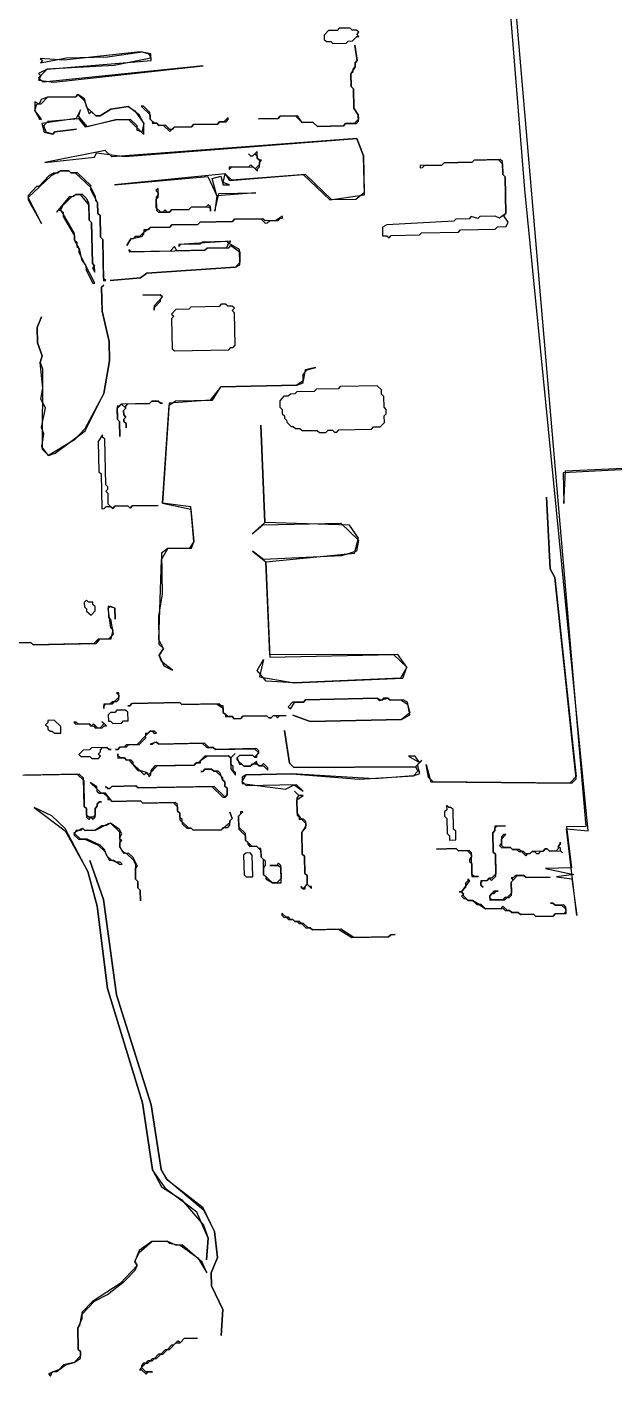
# Model space of a CAD drawing. Header units: inches. Extents: x 0 to 115, y 0 to 66.
# Drawn here: x 68.82 to 85.16, y 0.29 to 37.83 of the extents above; entities that cross this region are included whole.
import ezdxf

# ---------------------------------------------------------------- set-up
doc = ezdxf.new("R2010")
doc.units = ezdxf.units.IN

msp = doc.modelspace()

# ---------------------------------------------------------------- linework, layer by layer
for points in [[(80.067, 65.702), (84.379, 15.589), (83.835, 15.577), (83.98, 14.432), (83.255, 14.417), (84.044, 14.253), (83.562, 14.182), (83.986, 14.13), (84.129, 13.106), (83.837, 15.517), (84.442, 15.469), (82.678, 33.315)], [(106.516, 63.356), (115.07, 27.046), (83.75, 25.423), (83.768, 24.577), (83.809, 25.484), (115.013, 26.923)], [(77.091, 37.608), (77.093, 37.487), (77.155, 37.428), (77.276, 37.43), (77.337, 37.371), (77.7, 37.379), (77.759, 37.44), (77.88, 37.443), (77.998, 37.566), (78.058, 37.567), (77.997, 37.627), (78.056, 37.688), (77.994, 37.747), (77.873, 37.745), (77.812, 37.804), (77.51, 37.798), (77.451, 37.736), (77.209, 37.731)], [(77.943, 37.323), (78.012, 36.902), (77.953, 36.84), (77.955, 36.72), (77.838, 36.536), (77.846, 36.174), (77.908, 36.114), (77.919, 35.571), (78.043, 35.392), (78.046, 35.272), (77.928, 35.148), (77.686, 35.143), (77.627, 35.082), (76.902, 35.066), (76.779, 35.185), (76.477, 35.178), (76.353, 35.357), (75.87, 35.347), (75.81, 35.285), (75.267, 35.274), (75.81, 35.285), (75.87, 35.347), (76.292, 35.356), (76.477, 35.178), (76.779, 35.185), (76.902, 35.066), (77.627, 35.082), (77.686, 35.143), (77.988, 35.149), (78.047, 35.211), (78.043, 35.392), (77.919, 35.571), (77.908, 36.114), (77.846, 36.174), (77.838, 36.536), (77.897, 36.598), (77.896, 36.658), (77.955, 36.72), (77.953, 36.84), (78.012, 36.902)], [(73.726, 36.752), (69.265, 36.296), (69.141, 36.414), (69.378, 36.661), (72.273, 36.903), (72.269, 37.084), (71.966, 37.138), (69.856, 36.912), (69.19, 36.959), (69.252, 36.9), (69.193, 36.838), (69.915, 36.974), (71.062, 36.998), (72.026, 37.139), (72.208, 37.082), (72.271, 36.963), (71.249, 36.76), (69.378, 36.661), (69.139, 36.535), (69.2, 36.476), (69.143, 36.354), (69.567, 36.302)], [(69.034, 35.747), (69.04, 35.506), (69.165, 35.267), (69.226, 35.268), (69.04, 35.506), (69.096, 35.688), (69.217, 35.691), (69.394, 35.876), (70.179, 35.892), (70.238, 35.954), (70.423, 35.776), (70.552, 35.417), (70.611, 35.478), (70.734, 35.36), (70.855, 35.363), (71.153, 35.55), (71.635, 35.621), (71.819, 35.504), (72.068, 35.146), (72.012, 34.903), (71.89, 34.961), (71.888, 35.082), (71.703, 35.259), (71.28, 35.251), (70.499, 35.053), (70.251, 35.35), (70.308, 35.532), (70.192, 35.288), (69.228, 35.147), (69.294, 34.907), (69.537, 34.852), (69.596, 34.913), (70.198, 34.986), (69.596, 34.913), (69.537, 34.852), (69.354, 34.908), (69.29, 35.088), (69.408, 35.211), (70.252, 35.29), (70.439, 35.052), (71.28, 35.251), (71.642, 35.258), (72.074, 34.844), (72.068, 35.146), (71.942, 35.385), (71.635, 35.621), (71.153, 35.55), (70.855, 35.363), (70.734, 35.36), (70.488, 35.597), (70.422, 35.837), (70.238, 35.954), (70.179, 35.892), (69.394, 35.876), (69.214, 35.811), (69.156, 35.689)], [(71.997, 35.628), (72.244, 35.392), (72.246, 35.271), (72.308, 35.212), (72.309, 35.151), (72.43, 35.154), (72.492, 35.095), (72.612, 35.097), (72.797, 34.92), (72.916, 35.043), (73.399, 35.053), (73.458, 35.115), (74.122, 35.129), (74.181, 35.191), (74.362, 35.194), (74.422, 35.256), (74.42, 35.316), (74.302, 35.193), (74.181, 35.191), (74.122, 35.129), (73.458, 35.115), (73.399, 35.053), (72.916, 35.043), (72.857, 34.982), (72.796, 34.98), (72.673, 35.099), (72.492, 35.095), (72.43, 35.154), (72.37, 35.153), (72.246, 35.271), (72.243, 35.452), (72.058, 35.629)], [(78.211, 33.161), (78.188, 34.247), (77.997, 34.727), (71.181, 34.222), (70.996, 34.399), (69.311, 34.062), (70.698, 34.211), (70.756, 34.333), (71.543, 34.229), (77.997, 34.727), (78.188, 34.247), (78.21, 33.221), (77.972, 33.035), (77.308, 33.021), (76.568, 33.73), (74.517, 33.566), (74.332, 33.744), (71.258, 33.438), (73.851, 33.673), (74.103, 33.135), (74.052, 32.711), (74.163, 33.197), (75.189, 33.218), (74.103, 33.135), (73.973, 33.615), (74.213, 33.681), (74.278, 33.441), (74.459, 33.444), (74.277, 33.501), (74.332, 33.744), (74.457, 33.565), (76.508, 33.729), (77.247, 33.02)], [(75.351, 34.128), (75.291, 34.126), (75.229, 34.186), (75.226, 34.367), (75.107, 34.243), (75.047, 34.242), (74.985, 34.301), (75.047, 34.242), (75.107, 34.243), (75.166, 34.305), (75.228, 34.246), (75.229, 34.186), (75.291, 34.126), (75.293, 34.006), (75.175, 33.882), (75.052, 34.001), (74.993, 33.939), (74.449, 33.928), (74.451, 33.867), (74.51, 33.929), (75.114, 33.941), (75.237, 33.823), (75.236, 33.884), (75.295, 33.945), (75.292, 34.066)], [(69.559, 33.765), (69.44, 33.702), (69.144, 33.393), (69.084, 33.392), (68.847, 33.146), (68.85, 33.025), (69.226, 32.368), (68.849, 33.085), (69.5, 33.703), (69.739, 33.829), (69.981, 33.834), (70.042, 33.775), (70.163, 33.777), (70.595, 33.363), (70.721, 33.124), (70.723, 33.004), (70.785, 32.945), (70.791, 32.643), (70.853, 32.583), (70.865, 31.98), (70.927, 31.921), (70.951, 30.773), (71.011, 30.774), (70.95, 30.834), (70.927, 31.921), (70.865, 31.98), (70.853, 32.583), (70.791, 32.643), (70.785, 32.945), (70.596, 33.303), (70.593, 33.424), (70.224, 33.779), (70.042, 33.775), (69.981, 33.834), (69.739, 33.829), (69.68, 33.767)], [(82.058, 34.087), (81.996, 34.146), (81.272, 34.131), (81.213, 34.069), (80.428, 34.053), (80.369, 33.991), (79.765, 33.978), (79.766, 33.918), (79.826, 33.919), (79.885, 33.981), (80.369, 33.991), (80.428, 34.053), (81.213, 34.069), (81.272, 34.131), (81.936, 34.145), (82.059, 34.027), (82.066, 33.725), (82.127, 33.665), (82.149, 32.639), (81.97, 32.514), (81.848, 32.572), (81.425, 32.563), (81.366, 32.502), (81.184, 32.558), (81.125, 32.497), (80.762, 32.489), (80.703, 32.427), (78.833, 32.328), (78.713, 32.265), (78.718, 32.023), (78.839, 32.026), (78.901, 31.967), (78.96, 32.028), (79.745, 32.045), (79.804, 32.106), (80.83, 32.128), (80.89, 32.19), (81.856, 32.21), (81.915, 32.271), (82.156, 32.277), (82.214, 32.399), (82.09, 32.577), (82.149, 32.639), (82.127, 33.665), (82.066, 33.725)], [(70.176, 33.173), (70.297, 33.176), (70.544, 32.879), (70.553, 32.456), (70.615, 32.397), (70.639, 31.25), (70.701, 31.191), (70.642, 31.129), (70.704, 31.01), (70.701, 31.191), (70.639, 31.25), (70.615, 32.397), (70.553, 32.456), (70.543, 32.939), (70.48, 33.059), (70.357, 33.177), (70.176, 33.173), (70.117, 33.112), (69.996, 33.109), (69.642, 32.679), (69.702, 32.741), (69.824, 32.683), (69.826, 32.562), (70.139, 32.025), (70.142, 31.904), (70.204, 31.845), (70.206, 31.724), (70.268, 31.665), (70.335, 31.364), (70.459, 31.186), (70.462, 31.065), (70.65, 30.706), (70.711, 30.708), (70.27, 31.544), (70.268, 31.665), (70.142, 31.904), (70.138, 32.085), (69.762, 32.742), (69.82, 32.864), (70.056, 33.111)], [(72.409, 33.281), (72.47, 33.222), (72.472, 33.161), (72.413, 33.099), (72.42, 32.737), (72.482, 32.678), (72.784, 32.684), (72.843, 32.746), (73.326, 32.756), (73.385, 32.818), (73.868, 32.828), (73.93, 32.769), (73.931, 32.708), (73.929, 32.829), (73.867, 32.888), (73.808, 32.827), (73.385, 32.818), (73.326, 32.756), (72.843, 32.746), (72.784, 32.684), (72.723, 32.683), (72.662, 32.742), (72.603, 32.681), (72.542, 32.679), (72.419, 32.798), (72.414, 33.039), (72.473, 33.101), (72.468, 33.342)], [(75.928, 32.569), (75.749, 32.444), (75.447, 32.438), (75.386, 32.497), (74.6, 32.481), (74.541, 32.419), (73.636, 32.4), (73.576, 32.338), (72.852, 32.323), (72.793, 32.262), (72.249, 32.25), (72.19, 32.189), (72.069, 32.186), (72.071, 32.126), (71.952, 32.002), (71.832, 32), (71.772, 31.938), (71.712, 31.937), (71.595, 31.753), (71.712, 31.937), (72.013, 32.004), (72.072, 32.065), (72.071, 32.126), (72.249, 32.25), (72.793, 32.262), (72.852, 32.323), (73.576, 32.338), (73.636, 32.4), (74.541, 32.419), (74.6, 32.481), (75.325, 32.496), (75.448, 32.378), (75.509, 32.379), (75.568, 32.441), (75.809, 32.446), (75.869, 32.507), (75.929, 32.509)], [(74.739, 31.638), (74.433, 31.813), (74.492, 31.874), (73.044, 31.784), (73.046, 31.723), (73.105, 31.785), (73.648, 31.796), (73.707, 31.858), (74.372, 31.872), (74.433, 31.813), (74.375, 31.691), (73.832, 31.679), (73.773, 31.618), (72.988, 31.601), (72.925, 31.721), (72.807, 31.597), (71.72, 31.575), (71.658, 31.634), (71.659, 31.573), (73.773, 31.618), (73.832, 31.679), (74.436, 31.692), (74.495, 31.754), (74.74, 31.577), (74.747, 31.276), (74.628, 31.152), (72.155, 30.98), (71.976, 30.855), (71.132, 30.777), (71.976, 30.855), (72.155, 30.98), (74.628, 31.152), (74.748, 31.215)], [(70.954, 30.652), (70.894, 30.591), (70.908, 29.926), (71.107, 29.085), (71.119, 28.541), (70.956, 27.632), (70.433, 26.654), (70.138, 26.346), (69.422, 25.908), (69.236, 26.146), (69.288, 26.509), (69.224, 26.689), (69.334, 27.235), (69.208, 27.474), (69.262, 27.778), (69.186, 28.501), (69.243, 28.683), (69.114, 29.043), (69.106, 29.466), (69.22, 29.77), (69.106, 29.466), (69.114, 29.043), (69.243, 28.683), (69.186, 28.501), (69.25, 28.321), (69.237, 26.085), (69.422, 25.908), (69.602, 25.972), (70.434, 26.594), (70.956, 27.632), (71.119, 28.541), (71.107, 29.085), (70.908, 29.926), (70.894, 30.591)], [(72.047, 30.373), (72.53, 30.383), (72.592, 30.324), (72.355, 30.078), (72.358, 29.957), (72.356, 30.017), (72.534, 30.202), (72.532, 30.263), (72.592, 30.324), (72.53, 30.383)], [(74.592, 30.004), (74.53, 30.063), (74.41, 30.06), (74.348, 30.119), (74.227, 30.117), (74.168, 30.055), (73.383, 30.039), (73.324, 29.977), (72.962, 29.969), (72.843, 29.846), (72.905, 29.787), (72.846, 29.725), (72.864, 28.88), (72.925, 28.821), (74.435, 28.852), (74.494, 28.914), (74.554, 28.915), (74.613, 28.977), (74.594, 29.883), (74.533, 29.942)], [(76.862, 28.36), (76.561, 28.293), (76.507, 27.99), (76.328, 27.865), (74.215, 27.821), (73.92, 27.452), (72.774, 27.368), (72.591, 24.585), (73.38, 24.42), (73.459, 23.516), (73.342, 23.332), (72.738, 23.319), (72.56, 23.195), (72.584, 22.047), (72.476, 21.441), (72.492, 20.656), (72.615, 20.538), (72.498, 20.354), (72.625, 20.055), (72.87, 19.939), (72.563, 20.174), (72.498, 20.354), (72.615, 20.538), (72.49, 20.777), (72.563, 23.014), (72.738, 23.319), (73.403, 23.333), (73.459, 23.516), (73.379, 24.481), (72.591, 24.585), (72.776, 27.307), (72.954, 27.432), (73.981, 27.453), (74.215, 27.821), (76.328, 27.865), (76.508, 27.929), (76.503, 28.171), (76.621, 28.294)], [(78.751, 27.553), (78.69, 27.613), (78.687, 27.733), (78.564, 27.852), (77.537, 27.83), (77.478, 27.768), (76.874, 27.756), (76.815, 27.694), (76.332, 27.684), (76.273, 27.622), (76.152, 27.62), (76.093, 27.558), (75.972, 27.556), (75.854, 27.432), (75.858, 27.251), (75.92, 27.192), (75.922, 27.071), (75.984, 27.012), (75.985, 26.952), (76.047, 26.893), (76.048, 26.832), (76.171, 26.714), (76.232, 26.715), (76.293, 26.656), (76.414, 26.659), (76.476, 26.6), (76.898, 26.608), (76.96, 26.549), (77.141, 26.553), (77.2, 26.615), (77.321, 26.617), (77.383, 26.558), (77.443, 26.559), (77.502, 26.621), (78.408, 26.64), (78.467, 26.702), (78.648, 26.705), (78.767, 26.829), (78.763, 27.01), (78.822, 27.072), (78.819, 27.192), (78.758, 27.251)], [(72.593, 27.364), (72.533, 27.363), (72.471, 27.422), (72.29, 27.418), (72.231, 27.356), (71.446, 27.34), (71.387, 27.278), (71.326, 27.277), (71.334, 26.915), (71.396, 26.856), (71.404, 26.433), (71.396, 26.856), (71.334, 26.915), (71.328, 27.217), (71.446, 27.34), (71.569, 27.222), (71.51, 27.16), (71.513, 27.039), (71.574, 26.98), (71.515, 26.919), (71.516, 26.858), (71.578, 26.799), (71.581, 26.678), (71.578, 26.799), (71.516, 26.858), (71.515, 26.919), (71.574, 26.98), (71.513, 27.039), (71.51, 27.16), (71.569, 27.222), (71.568, 27.282), (71.627, 27.344), (72.231, 27.356), (72.29, 27.418), (72.471, 27.422), (72.533, 27.363)], [(75.325, 26.757), (75.442, 24.041), (75.086, 23.731), (75.383, 23.979), (77.557, 24.024), (78.05, 23.551), (77.996, 23.248), (77.576, 23.119), (75.403, 23.013), (75.096, 23.248), (75.465, 22.954), (75.581, 20.298), (79.023, 20.37), (79.393, 20.015), (79.218, 19.709), (76.26, 19.587), (75.474, 19.631), (75.226, 19.928), (75.401, 20.234), (75.29, 19.748), (76.26, 19.587), (79.278, 19.711), (79.393, 20.015), (79.143, 20.372), (75.579, 20.358), (75.465, 22.954), (77.937, 23.187), (78.049, 23.612), (77.799, 23.969), (75.442, 24.041)], [(70.92, 26.483), (70.803, 26.299), (70.821, 25.454), (70.882, 25.395), (70.903, 24.429), (70.963, 24.43), (71.022, 24.492), (71.143, 24.494), (71.205, 24.435), (71.264, 24.497), (71.626, 24.504), (71.688, 24.445), (71.747, 24.507), (72.471, 24.522), (71.747, 24.507), (71.688, 24.445), (71.626, 24.504), (71.264, 24.497), (71.205, 24.435), (71.081, 24.553), (71.075, 24.855), (71.013, 24.914), (71.072, 24.976), (71.071, 25.036), (71.01, 25.096), (70.983, 26.364), (70.921, 26.423)], [(83.281, 24.748), (83.383, 22.757), (83.509, 22.518), (84.108, 16.972), (83.931, 16.788), (80.124, 16.829), (80.001, 16.947), (79.933, 17.308), (80.063, 16.827), (83.991, 16.789), (84.109, 16.912), (83.509, 22.518), (83.383, 22.757)], [(70.473, 21.882), (70.414, 21.821), (70.416, 21.7), (70.478, 21.641), (70.479, 21.58), (70.602, 21.462), (70.721, 21.586), (70.718, 21.706), (70.656, 21.765), (70.655, 21.826), (70.534, 21.823)], [(71.373, 19.303), (71.312, 19.302), (71.374, 19.243), (71.375, 19.183), (71.257, 19.059), (71.196, 19.058), (71.137, 18.996), (70.956, 18.993), (70.959, 18.872), (70.957, 18.932), (71.017, 18.994), (71.198, 18.998), (71.257, 19.059), (71.317, 19.061), (71.376, 19.122)], [(76.093, 18.919), (76.154, 18.86), (76.271, 19.044), (76.513, 19.049), (76.572, 19.11), (78.565, 19.152), (78.627, 19.093), (78.867, 19.158), (78.928, 19.099), (79.23, 19.106), (79.414, 18.989), (79.48, 18.748), (79.242, 18.562), (76.706, 18.509), (76.219, 18.68), (76.706, 18.509), (79.242, 18.562), (79.481, 18.688), (79.413, 19.049), (79.291, 19.107), (78.928, 19.099), (78.867, 19.158), (78.746, 19.156), (78.687, 19.094), (78.565, 19.152), (76.572, 19.11), (76.513, 19.049), (76.211, 19.042)], [(71.083, 18.693), (71.087, 18.512), (71.147, 18.513), (71.209, 18.454), (71.451, 18.459), (71.51, 18.521), (71.631, 18.524), (71.625, 18.765), (71.564, 18.824), (71.322, 18.819), (71.263, 18.757), (71.142, 18.755)], [(71.622, 18.946), (71.682, 18.947), (71.741, 19.009), (73.07, 19.037), (73.131, 18.978), (74.098, 18.998), (74.281, 18.881), (74.284, 18.76), (74.345, 18.701), (74.347, 18.641), (74.528, 18.645), (74.589, 18.585), (74.771, 18.589), (74.83, 18.651), (75.494, 18.665), (75.556, 18.606), (75.616, 18.607), (75.675, 18.669), (75.736, 18.67), (75.797, 18.611), (75.856, 18.672), (76.037, 18.676), (75.675, 18.669), (75.616, 18.607), (75.556, 18.606), (75.494, 18.665), (74.83, 18.651), (74.771, 18.589), (74.589, 18.585), (74.528, 18.645), (74.407, 18.642), (74.284, 18.76), (74.28, 18.941), (74.22, 18.94), (74.158, 18.999), (73.131, 18.978), (73.07, 19.037), (71.741, 19.009), (71.682, 18.947)], [(69.395, 18.537), (69.396, 18.477), (69.337, 18.415), (69.399, 18.356), (69.4, 18.296), (69.462, 18.236), (69.522, 18.238), (69.584, 18.179), (69.765, 18.182), (69.761, 18.364), (69.576, 18.541)], [(70.121, 18.492), (70.183, 18.433), (70.545, 18.44), (70.606, 18.381), (70.667, 18.382), (70.729, 18.323), (70.91, 18.327), (70.969, 18.389), (71.029, 18.39), (70.906, 18.508), (70.968, 18.449), (70.849, 18.326), (70.789, 18.325), (70.666, 18.443), (70.606, 18.381), (70.545, 18.44), (70.243, 18.434), (70.181, 18.493)], [(72.423, 18.178), (72.361, 18.237), (72.241, 18.234), (72.182, 18.173), (72.121, 18.171), (72.122, 18.111), (71.886, 17.864), (71.584, 17.858), (71.525, 17.796), (71.404, 17.794), (71.345, 17.732), (71.285, 17.731), (71.345, 17.732), (71.404, 17.794), (71.585, 17.798), (71.644, 17.859), (71.946, 17.866), (72.124, 18.051), (72.122, 18.111), (72.241, 18.234), (72.301, 18.235), (72.363, 18.176)], [(74.809, 16.778), (76.02, 16.622), (76.259, 16.748), (76.504, 16.572), (76.32, 16.749), (74.931, 16.72), (74.807, 16.838), (74.924, 17.022), (76.192, 17.048), (78.068, 16.906), (79.577, 16.998), (79.757, 17.063), (79.691, 17.303), (79.809, 17.426), (79.75, 17.364), (79.626, 17.543), (79.444, 17.539), (79.75, 17.364), (79.632, 17.241), (76.249, 17.231), (76.126, 17.349), (75.986, 18.252), (76.126, 17.349), (76.249, 17.231), (79.632, 17.241), (79.695, 17.122), (79.577, 16.998), (78.491, 16.915), (76.192, 17.048), (74.924, 17.022), (74.805, 16.959)], [(70.261, 17.589), (70.322, 17.529), (70.564, 17.535), (70.625, 17.475), (70.807, 17.479), (70.866, 17.541), (70.804, 17.6), (70.863, 17.662), (70.862, 17.722), (70.921, 17.784), (71.042, 17.786), (71.103, 17.727), (71.164, 17.728), (71.103, 17.727), (71.042, 17.786), (70.619, 17.777), (70.56, 17.716), (70.379, 17.712)], [(72.248, 17.872), (72.309, 17.873), (72.368, 17.935), (72.428, 17.936), (72.49, 17.877), (73.698, 17.902), (73.821, 17.784), (74.002, 17.788), (74.064, 17.729), (75.151, 17.751), (75.274, 17.633), (75.156, 17.51), (75.094, 17.569), (74.732, 17.561), (74.673, 17.5), (74.737, 17.32), (74.797, 17.321), (74.859, 17.262), (75.04, 17.266), (75.099, 17.327), (75.22, 17.33), (75.282, 17.271), (75.402, 17.273), (75.526, 17.155), (75.524, 17.216), (75.401, 17.334), (75.342, 17.272), (75.282, 17.271), (75.22, 17.33), (75.219, 17.39), (75.04, 17.266), (74.859, 17.262), (74.674, 17.439), (74.673, 17.5), (74.732, 17.561), (75.094, 17.569), (75.156, 17.51), (75.216, 17.511), (75.215, 17.572), (75.274, 17.633), (75.273, 17.694), (75.211, 17.753), (74.064, 17.729), (74.002, 17.788), (73.881, 17.785), (73.758, 17.904), (72.49, 17.877), (72.428, 17.936)], [(71.348, 17.611), (71.35, 17.491), (71.531, 17.494), (71.593, 17.435), (71.653, 17.437), (71.901, 17.14), (71.962, 17.141), (72.085, 17.023), (72.144, 17.084), (72.206, 17.025), (72.207, 16.965), (72.266, 17.026), (72.265, 17.087), (72.442, 17.272), (73.469, 17.293), (73.528, 17.355), (73.649, 17.358), (73.647, 17.418), (73.826, 17.542), (74.43, 17.555), (74.491, 17.496), (74.498, 17.194), (74.622, 17.015), (74.621, 17.076), (74.559, 17.135), (74.557, 17.256), (74.495, 17.315), (74.491, 17.496), (74.61, 17.619), (74.491, 17.496), (74.43, 17.555), (73.766, 17.541), (73.588, 17.356), (73.528, 17.355), (73.469, 17.293), (72.382, 17.271), (72.263, 17.147), (72.265, 17.087), (72.206, 17.025), (72.144, 17.084), (71.962, 17.141), (71.777, 17.318), (71.775, 17.379), (71.714, 17.438), (71.593, 17.435), (71.531, 17.494), (71.41, 17.492), (71.349, 17.551)], [(74.392, 16.467), (74.388, 16.648), (74.327, 16.707), (74.324, 16.828), (74.263, 16.887), (74.198, 17.067), (74.137, 17.126), (74.016, 17.124), (73.954, 17.183), (73.773, 17.179), (73.714, 17.117), (73.654, 17.116), (73.714, 17.117), (73.773, 17.179), (73.954, 17.183), (74.016, 17.124), (74.076, 17.125), (74.261, 16.947), (74.263, 16.887), (74.324, 16.828), (74.327, 16.707), (74.388, 16.648), (74.392, 16.467), (74.333, 16.405), (74.025, 16.701), (71.911, 16.657), (71.85, 16.716), (71.185, 16.702), (71.126, 16.64), (71.066, 16.639), (71.004, 16.698), (71.066, 16.639), (71.126, 16.64), (71.185, 16.702), (71.85, 16.716), (71.911, 16.657), (73.964, 16.7), (74.273, 16.404), (74.333, 16.405)], [(70.579, 16.81), (70.764, 16.633), (70.765, 16.572), (70.827, 16.513), (70.948, 16.516), (71.071, 16.397), (71.072, 16.337), (71.133, 16.338), (71.194, 16.279), (71.979, 16.296), (72.041, 16.236), (72.886, 16.254), (73.01, 16.136), (73.012, 16.015), (73.074, 15.956), (73.078, 15.775), (73.139, 15.716), (73.141, 15.655), (73.264, 15.537), (73.385, 15.54), (73.446, 15.48), (74.231, 15.497), (74.29, 15.559), (74.411, 15.561), (74.47, 15.623), (74.468, 15.744), (74.527, 15.805), (74.463, 15.985), (74.527, 15.805), (74.468, 15.744), (74.469, 15.683), (74.231, 15.497), (73.446, 15.48), (73.385, 15.54), (73.324, 15.538), (73.139, 15.716), (73.138, 15.776), (73.076, 15.835), (73.074, 15.956), (73.012, 16.015), (73.008, 16.196), (72.947, 16.255), (72.041, 16.236), (71.979, 16.296), (71.194, 16.279), (71.008, 16.517), (70.887, 16.514), (70.764, 16.633), (70.763, 16.693)], [(76.263, 16.566), (76.386, 16.448), (76.327, 16.387), (76.337, 15.903), (76.399, 15.844), (76.4, 15.784), (76.461, 15.785), (76.584, 15.667), (76.585, 15.607), (76.468, 15.423), (76.481, 14.819), (76.542, 14.76), (76.553, 14.277), (76.614, 14.218), (76.619, 13.976), (76.501, 13.853), (76.439, 13.912), (76.501, 13.853), (76.561, 13.854), (76.56, 13.915), (76.619, 13.976), (76.743, 13.858), (76.741, 13.918), (76.681, 13.917), (76.619, 13.976), (76.614, 14.218), (76.553, 14.277), (76.542, 14.76), (76.481, 14.819), (76.468, 15.423), (76.586, 15.546), (76.583, 15.727), (76.521, 15.787), (76.461, 15.785), (76.336, 15.964), (76.328, 16.326), (76.507, 16.451), (76.386, 16.448)], [(80.5, 16.172), (80.503, 16.051), (80.444, 15.99), (80.446, 15.869), (80.508, 15.81), (80.517, 15.387), (80.578, 15.328), (80.581, 15.207), (80.762, 15.211), (80.757, 15.452), (80.695, 15.511), (80.684, 16.055), (80.622, 16.114), (80.562, 16.113)], [(69.023, 16.113), (69.882, 15.466), (70.51, 14.332), (70.772, 13.37), (71.061, 11.081), (72.034, 7.899), (72.315, 6.032), (72.567, 5.554), (73.118, 5.203), (73.737, 4.491), (73.865, 4.132), (73.817, 3.526), (73.865, 4.132), (73.548, 4.85), (72.689, 5.496), (72.315, 6.032), (72.034, 7.899), (71.061, 11.081), (70.772, 13.37), (70.51, 14.332), (69.881, 15.527), (69.511, 15.881)], [(74.765, 15.991), (74.766, 15.931), (74.707, 15.869), (74.714, 15.507), (74.899, 15.33), (74.902, 15.209), (74.964, 15.15), (74.965, 15.089), (75.026, 15.03), (75.208, 15.034), (75.331, 14.916), (75.335, 14.735), (75.396, 14.676), (75.405, 14.253), (75.467, 14.194), (75.468, 14.133), (75.652, 14.016), (75.893, 14.021), (75.883, 14.504), (75.822, 14.564), (75.762, 14.502), (75.581, 14.498), (75.823, 14.503), (75.884, 14.444), (75.891, 14.142), (75.773, 14.019), (75.652, 14.016), (75.405, 14.253), (75.401, 14.434), (75.461, 14.496), (75.458, 14.616), (75.335, 14.735), (75.33, 14.976), (75.269, 14.975), (75.208, 15.034), (75.087, 15.032), (74.902, 15.209), (74.898, 15.39), (74.713, 15.567), (74.707, 15.869), (74.825, 15.993)], [(70.184, 15.473), (70.126, 15.351), (70.25, 15.232), (70.431, 15.236), (70.797, 15.062), (70.982, 14.885), (71.108, 14.646), (71.228, 14.649), (71.412, 14.532), (71.472, 14.533), (71.411, 14.592), (71.29, 14.59), (71.168, 14.647), (71.045, 14.766), (70.981, 14.946), (70.857, 15.064), (70.491, 15.237), (70.31, 15.234), (70.125, 15.411), (70.364, 15.537), (70.426, 15.478), (70.728, 15.484), (71.086, 15.673), (71.146, 15.674), (71.393, 15.437), (71.402, 15.015), (71.465, 14.895), (71.587, 14.837), (71.772, 14.66), (71.835, 14.541), (71.844, 14.118), (71.905, 14.059), (71.909, 13.878), (71.971, 13.818), (71.977, 13.516), (71.971, 13.818), (71.909, 13.878), (71.905, 14.059), (71.844, 14.118), (71.837, 14.42), (71.896, 14.481), (71.771, 14.72), (71.647, 14.839), (71.527, 14.836), (71.402, 15.015), (71.399, 15.136), (71.459, 15.197), (71.397, 15.256), (71.455, 15.378), (71.392, 15.498), (71.146, 15.674), (71.027, 15.611), (70.906, 15.608), (70.728, 15.484), (70.426, 15.478), (70.364, 15.537), (70.305, 15.475)], [(82.143, 15.602), (81.841, 15.596), (81.844, 15.475), (81.785, 15.413), (81.796, 14.87), (81.858, 14.811), (81.869, 14.267), (81.751, 14.144), (81.69, 14.143), (81.631, 14.081), (81.45, 14.077), (81.453, 13.957), (81.514, 13.897), (81.453, 13.957), (81.451, 14.017), (81.511, 14.079), (81.631, 14.081), (81.69, 14.143), (81.752, 14.084), (81.87, 14.207), (81.858, 14.811), (81.796, 14.87), (81.785, 15.413), (81.844, 15.475), (81.843, 15.536), (81.902, 15.597)], [(81.973, 15.055), (82.035, 14.996), (82.277, 15.001), (82.338, 14.942), (82.459, 14.944), (82.521, 14.885), (82.581, 14.886), (82.704, 14.768), (82.764, 14.83), (82.824, 14.831), (82.883, 14.893), (82.943, 14.894), (83.005, 14.835), (83.065, 14.836), (83.125, 14.898), (83.185, 14.899), (83.244, 14.961), (83.304, 14.962), (83.366, 14.903), (83.668, 14.909), (83.73, 14.85), (83.668, 14.909), (83.667, 14.97), (83.605, 15.029), (83.664, 15.09), (83.663, 15.151), (83.664, 15.09), (83.605, 15.029), (83.606, 14.968), (83.547, 14.907), (83.366, 14.903), (83.304, 14.962), (83.244, 14.961), (83.185, 14.899), (82.883, 14.893), (82.824, 14.831), (82.703, 14.829), (82.641, 14.888), (82.581, 14.886), (82.519, 14.946), (82.338, 14.942), (82.277, 15.001), (82.095, 14.997), (82.034, 15.056), (82.03, 15.237), (82.148, 15.361), (82.088, 15.359), (82.029, 15.298), (82.033, 15.117)], [(74.909, 14.847), (74.85, 14.785), (74.862, 14.241), (74.923, 14.182), (75.105, 14.186), (75.092, 14.79), (75.03, 14.849)], [(80.223, 14.958), (80.767, 14.969), (80.829, 14.91), (81.07, 14.915), (81.193, 14.797), (81.195, 14.737), (81.136, 14.675), (81.137, 14.615), (81.199, 14.555), (81.206, 14.193), (81.387, 14.197), (81.267, 14.194), (81.205, 14.253), (81.192, 14.857), (81.131, 14.916), (80.829, 14.91), (80.767, 14.969)], [(70.564, 14.635), (70.949, 13.555), (71.307, 10.905), (72.277, 7.844), (72.557, 6.037), (72.682, 5.798), (73.728, 4.914), (74.043, 4.316), (74.118, 3.593), (73.946, 3.167), (73.953, 2.804), (74.269, 2.146), (74.224, 1.42), (74.269, 2.146), (73.953, 2.804), (73.946, 3.167), (74.118, 3.593), (74.043, 4.316), (73.727, 4.974), (72.744, 5.739), (72.557, 6.037), (72.277, 7.844), (71.307, 10.905), (70.949, 13.555)], [(80.853, 13.763), (80.913, 13.764), (80.975, 13.705), (80.916, 13.643), (80.977, 13.584), (81.038, 13.585), (81.099, 13.526), (81.22, 13.529), (81.343, 13.411), (81.404, 13.412), (81.587, 13.295), (82.071, 13.305), (82.132, 13.246), (82.253, 13.248), (82.315, 13.189), (82.496, 13.193), (82.557, 13.134), (82.92, 13.142), (82.981, 13.082), (83.464, 13.093), (83.524, 13.154), (83.826, 13.161), (83.822, 13.342), (83.76, 13.401), (83.519, 13.396), (83.457, 13.455), (83.396, 13.454), (83.457, 13.455), (83.519, 13.396), (83.7, 13.4), (83.823, 13.281), (83.824, 13.221), (83.765, 13.159), (83.524, 13.154), (83.464, 13.093), (82.981, 13.082), (82.92, 13.142), (82.557, 13.134), (82.496, 13.193), (82.315, 13.189), (82.253, 13.248), (82.193, 13.247), (82.069, 13.365), (82.01, 13.304), (81.587, 13.295), (81.464, 13.413), (81.404, 13.412), (81.22, 13.529), (81.099, 13.526), (80.976, 13.645), (80.975, 13.705), (80.913, 13.764), (81.148, 14.071), (81.087, 14.13), (81.088, 14.07), (81.029, 14.008), (81.031, 13.887), (80.913, 13.764)], [(83.381, 14.178), (82.717, 14.164), (82.655, 14.223), (82.414, 14.218), (82.355, 14.157), (82.294, 14.155), (82.356, 14.096), (82.297, 14.035), (82.303, 13.733), (82.185, 13.609), (82.125, 13.608), (82.065, 13.547), (81.764, 13.54), (81.702, 13.599), (81.701, 13.66), (81.76, 13.721), (81.82, 13.723), (81.879, 13.784), (81.94, 13.786), (81.819, 13.783), (81.701, 13.66), (81.703, 13.539), (82.126, 13.548), (82.185, 13.609), (82.245, 13.611), (82.304, 13.672), (82.297, 14.035), (82.474, 14.22), (82.655, 14.223), (82.717, 14.164)], [(75.911, 13.176), (75.912, 13.116), (75.974, 13.056), (76.034, 13.058), (76.096, 12.999), (76.217, 13.001), (76.278, 12.942), (76.339, 12.943), (76.4, 12.884), (76.461, 12.885), (76.584, 12.767), (76.705, 12.77), (76.767, 12.711), (77.491, 12.726), (77.859, 12.492), (78.885, 12.513), (78.944, 12.575), (79.065, 12.577), (78.944, 12.575), (78.885, 12.513), (77.919, 12.493), (77.552, 12.727), (76.767, 12.711), (76.705, 12.77), (76.645, 12.768), (76.521, 12.887), (76.461, 12.885), (76.399, 12.945), (76.278, 12.942), (76.217, 13.001), (76.156, 13), (76.095, 13.059), (76.034, 13.058)], [(73.698, 3.463), (73.144, 3.935), (72.963, 3.931), (72.719, 4.047), (72.296, 4.038), (71.939, 3.789), (71.825, 3.485), (71.888, 3.365), (71.415, 2.872), (70.64, 2.372), (70.344, 2.064), (70.348, 1.883), (70.232, 1.639), (70.245, 1.035), (70.307, 0.976), (70.309, 0.855), (70.132, 0.67), (69.831, 0.603), (69.713, 0.48), (69.413, 0.353), (69.475, 0.294), (69.533, 0.416), (69.654, 0.419), (69.891, 0.605), (70.132, 0.67), (70.31, 0.795), (70.307, 0.976), (70.245, 1.035), (70.232, 1.639), (70.291, 1.701), (70.345, 2.004), (70.7, 2.374), (71.059, 2.562), (71.534, 2.935), (71.83, 3.243), (71.888, 3.365), (71.825, 3.485), (71.94, 3.729), (72.296, 4.038), (72.719, 4.047), (72.781, 3.988), (73.084, 3.934), (73.575, 3.582), (73.825, 3.164)], [(73.561, 1.346), (73.199, 1.339), (73.081, 1.215), (73.019, 1.274), (72.901, 1.151), (72.84, 1.15), (72.722, 1.027), (72.662, 1.025), (72.543, 0.902), (72.483, 0.901), (72.365, 0.777), (72.304, 0.776), (72.245, 0.714), (72.185, 0.713), (72.126, 0.652), (72.065, 0.65), (72.006, 0.589), (72.007, 0.528), (71.948, 0.467), (72.009, 0.468), (72.132, 0.35), (72.191, 0.411), (72.312, 0.414), (72.131, 0.41), (72.007, 0.528), (72.126, 0.652), (72.186, 0.653), (72.245, 0.714), (72.306, 0.716), (72.365, 0.777), (72.425, 0.779), (72.543, 0.902), (72.604, 0.903), (72.722, 1.027), (72.782, 1.028), (72.96, 1.213), (73.081, 1.215), (73.199, 1.339)]]:
    msp.add_lwpolyline(points, close=True)
for points in [[(68.504, 20.693), (68.927, 20.702), (68.988, 20.643), (70.74, 20.68), (70.858, 20.803), (71.16, 20.809), (71.215, 21.052), (71.153, 21.111), (71.082, 21.653), (71.141, 21.715), (71.263, 21.657), (71.269, 21.355), (71.263, 21.657), (71.08, 21.714), (71.087, 21.412), (71.148, 21.353), (71.218, 20.931), (71.099, 20.808), (70.797, 20.802), (70.679, 20.678), (68.988, 20.643), (68.927, 20.702), (68.564, 20.695)], [(68.702, 17.012), (70.212, 17.044), (70.397, 16.866), (70.412, 16.142), (70.473, 16.083), (70.478, 15.841), (70.54, 15.782), (70.599, 15.844), (70.661, 15.785), (70.72, 15.846), (70.715, 16.088), (70.774, 16.149), (70.773, 16.21), (70.832, 16.271), (70.892, 16.273), (70.832, 16.271), (70.773, 16.21), (70.774, 16.149), (70.715, 16.088), (70.719, 15.907), (70.66, 15.845), (70.539, 15.842), (70.477, 15.902), (70.473, 16.083), (70.412, 16.142), (70.395, 16.927), (70.272, 17.045), (68.762, 17.014)]]:
    msp.add_lwpolyline(points)

doc.saveas('drawing.dxf')
